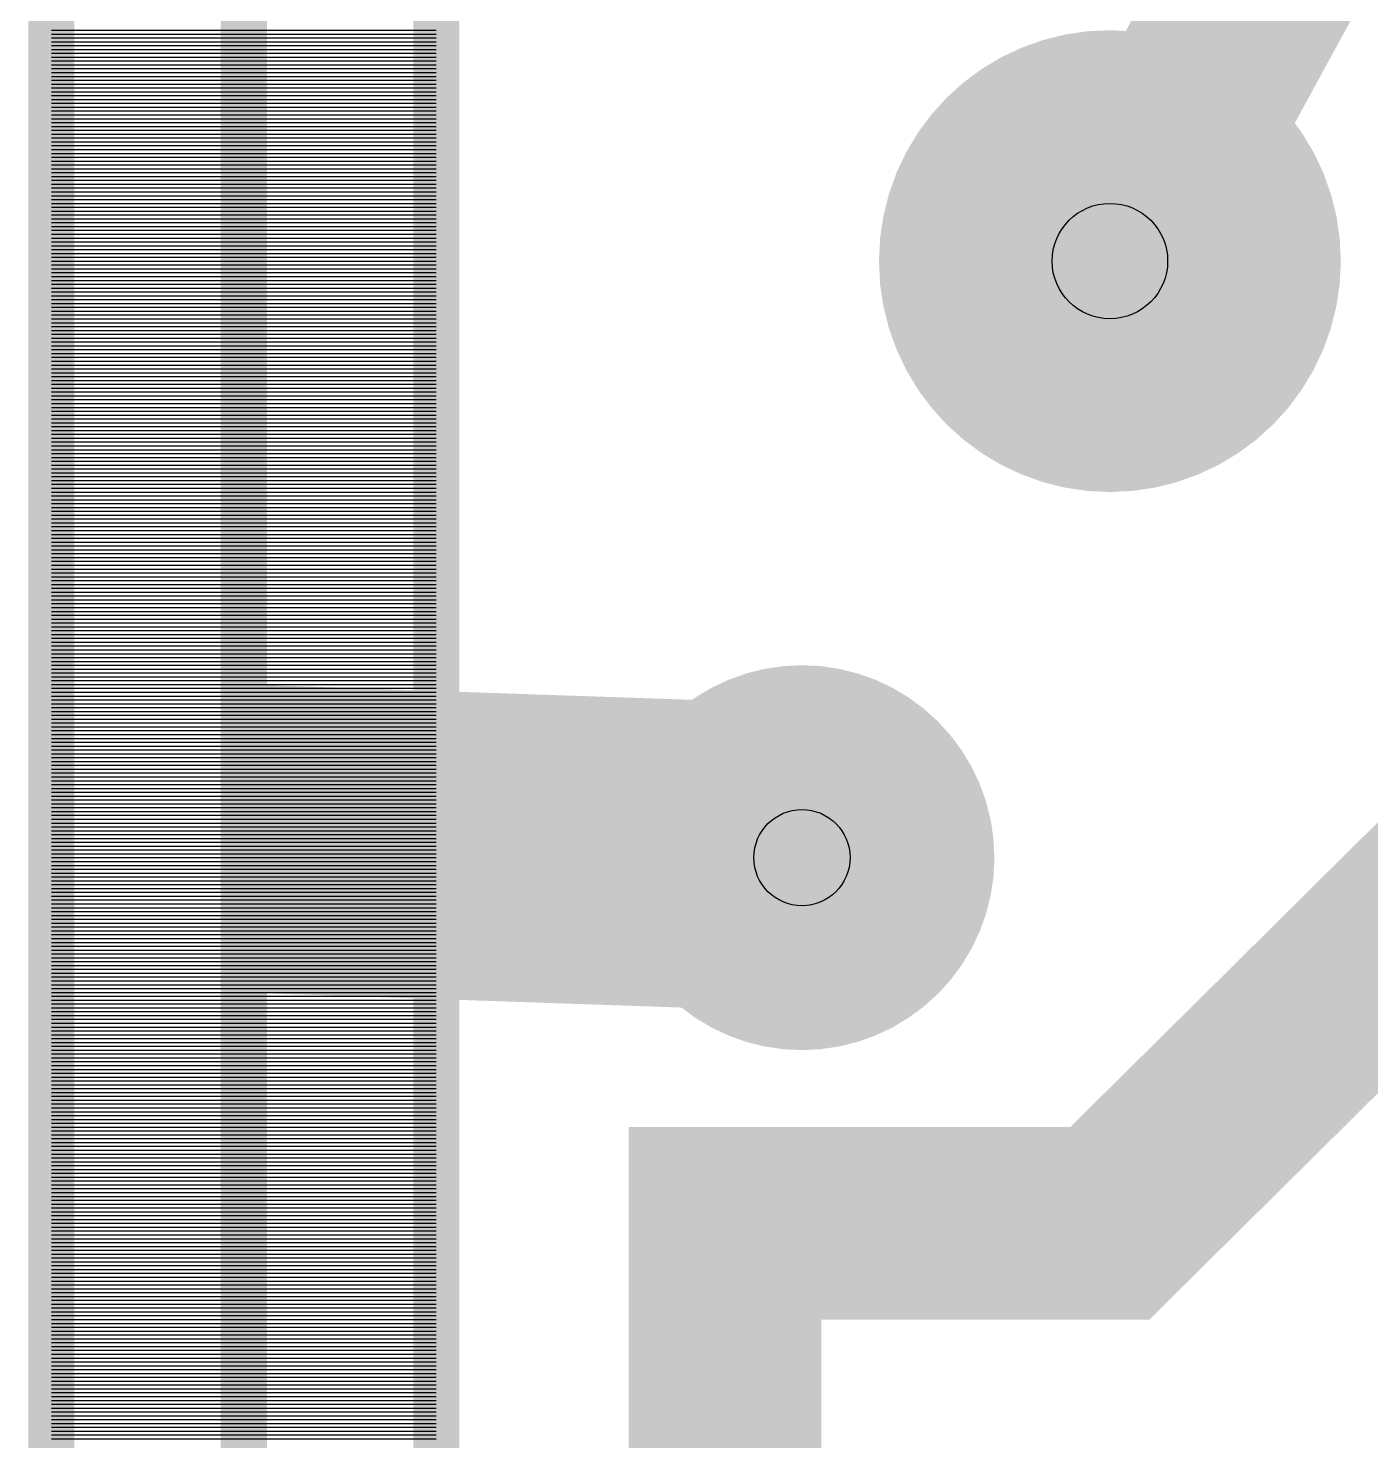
# Model space of a CAD drawing. Extents: x -1.81 to 0.88, y -1.38 to 1.44.
# Drawn here: x -1.806 to -1.4572, y -0.7485 to -0.3815 of the extents above; entities that cross this region are included whole.
import ezdxf

# ---------------------------------------------------------------- set-up
doc = ezdxf.new("R2010")
doc.units = 0
doc.layers.get('0').update_dxf_attribs({"linetype": 'CONTINUOUS'})

# ---------------------------------------------------------------- blocks, each defined once
blk = doc.blocks.new('EPAD')
at = {"const_width": 0.5}
blk.add_lwpolyline([(-0.25, 0, 1), (0.25, 0, 1)], format="xyb", close=True, dxfattribs=at)

msp = doc.modelspace()

# ---------------------------------------------------------------- linework, layer by layer
for points, const_width in [([(-1.8, -1.217), (-1.8, 1.307), (-1.75, 1.307), (-1.75, -1.217), (-1.8, -1.217)], 0.012), ([(-1.75, -1.167), (-1.75, 1.257), (-1.7, 1.257), (-1.7, -1.167), (-1.75, -1.167)], 0.012), ([(-1.375, -0.167), (-1.525, -0.442)], 0.05), ([(-1.362, -0.48), (-1.412, -0.53), (-1.412, -0.58), (-1.525, -0.692), (-1.625, -0.692), (-1.625, -0.917), (-1.625, -0.992), (-1.625, -1.042), (-1.575, -1.092), (-1.325, -1.092), (-1.275, -1.092), (-1.119, -0.936), (-1.119, -0.817)], 0.05), ([(-1.605, -0.597), (-1.75, -0.592)], 0.08)]:
    msp.add_lwpolyline(points, dxfattribs=dict(const_width=const_width))
for points in [[(-1.8, -0.382), (-1.75, -0.382)], [(-1.8, -0.383), (-1.75, -0.383)], [(-1.8, -0.384), (-1.75, -0.384)], [(-1.8, -0.385), (-1.75, -0.385)], [(-1.75, -0.382), (-1.7, -0.382)], [(-1.75, -0.383), (-1.7, -0.383)], [(-1.75, -0.384), (-1.7, -0.384)], [(-1.75, -0.385), (-1.7, -0.385)], [(-1.8, -0.386), (-1.75, -0.386)], [(-1.8, -0.387), (-1.75, -0.387)], [(-1.8, -0.388), (-1.75, -0.388)], [(-1.8, -0.389), (-1.75, -0.389)], [(-1.75, -0.386), (-1.7, -0.386)], [(-1.75, -0.387), (-1.7, -0.387)], [(-1.75, -0.388), (-1.7, -0.388)], [(-1.75, -0.389), (-1.7, -0.389)], [(-1.8, -0.39), (-1.75, -0.39)], [(-1.8, -0.391), (-1.75, -0.391)], [(-1.8, -0.392), (-1.75, -0.392)], [(-1.75, -0.39), (-1.7, -0.39)], [(-1.75, -0.391), (-1.7, -0.391)], [(-1.75, -0.392), (-1.7, -0.392)], [(-1.8, -0.393), (-1.75, -0.393)], [(-1.8, -0.394), (-1.75, -0.394)], [(-1.8, -0.395), (-1.75, -0.395)], [(-1.8, -0.396), (-1.75, -0.396)], [(-1.75, -0.393), (-1.7, -0.393)], [(-1.75, -0.394), (-1.7, -0.394)], [(-1.75, -0.395), (-1.7, -0.395)], [(-1.75, -0.396), (-1.7, -0.396)], [(-1.8, -0.397), (-1.75, -0.397)], [(-1.8, -0.398), (-1.75, -0.398)], [(-1.8, -0.399), (-1.75, -0.399)], [(-1.8, -0.4), (-1.75, -0.4)], [(-1.75, -0.397), (-1.7, -0.397)], [(-1.75, -0.398), (-1.7, -0.398)], [(-1.75, -0.399), (-1.7, -0.399)], [(-1.75, -0.4), (-1.7, -0.4)], [(-1.8, -0.401), (-1.75, -0.401)], [(-1.8, -0.402), (-1.75, -0.402)], [(-1.8, -0.403), (-1.75, -0.403)], [(-1.75, -0.401), (-1.7, -0.401)], [(-1.75, -0.402), (-1.7, -0.402)], [(-1.75, -0.403), (-1.7, -0.403)], [(-1.8, -0.404), (-1.75, -0.404)], [(-1.8, -0.405), (-1.75, -0.405)], [(-1.8, -0.406), (-1.75, -0.406)], [(-1.8, -0.407), (-1.75, -0.407)], [(-1.75, -0.404), (-1.7, -0.404)], [(-1.75, -0.405), (-1.7, -0.405)], [(-1.75, -0.406), (-1.7, -0.406)], [(-1.75, -0.407), (-1.7, -0.407)], [(-1.8, -0.408), (-1.75, -0.408)], [(-1.8, -0.409), (-1.75, -0.409)], [(-1.8, -0.41), (-1.75, -0.41)], [(-1.8, -0.411), (-1.75, -0.411)], [(-1.75, -0.408), (-1.7, -0.408)], [(-1.75, -0.409), (-1.7, -0.409)], [(-1.75, -0.41), (-1.7, -0.41)], [(-1.75, -0.411), (-1.7, -0.411)], [(-1.8, -0.412), (-1.75, -0.412)], [(-1.8, -0.413), (-1.75, -0.413)], [(-1.8, -0.414), (-1.75, -0.414)], [(-1.75, -0.412), (-1.7, -0.412)], [(-1.75, -0.413), (-1.7, -0.413)], [(-1.75, -0.414), (-1.7, -0.414)], [(-1.8, -0.415), (-1.75, -0.415)], [(-1.8, -0.416), (-1.75, -0.416)], [(-1.8, -0.417), (-1.75, -0.417)], [(-1.8, -0.418), (-1.75, -0.418)], [(-1.75, -0.415), (-1.7, -0.415)], [(-1.75, -0.416), (-1.7, -0.416)], [(-1.75, -0.417), (-1.7, -0.417)], [(-1.75, -0.418), (-1.7, -0.418)], [(-1.8, -0.419), (-1.75, -0.419)], [(-1.8, -0.42), (-1.75, -0.42)], [(-1.8, -0.421), (-1.75, -0.421)], [(-1.8, -0.422), (-1.75, -0.422)], [(-1.75, -0.419), (-1.7, -0.419)], [(-1.75, -0.42), (-1.7, -0.42)], [(-1.75, -0.421), (-1.7, -0.421)], [(-1.75, -0.422), (-1.7, -0.422)], [(-1.8, -0.423), (-1.75, -0.423)], [(-1.8, -0.424), (-1.75, -0.424)], [(-1.8, -0.425), (-1.75, -0.425)], [(-1.75, -0.423), (-1.7, -0.423)], [(-1.75, -0.424), (-1.7, -0.424)], [(-1.75, -0.425), (-1.7, -0.425)], [(-1.8, -0.426), (-1.75, -0.426)], [(-1.8, -0.427), (-1.75, -0.427)], [(-1.8, -0.428), (-1.75, -0.428)], [(-1.8, -0.429), (-1.75, -0.429)], [(-1.75, -0.426), (-1.7, -0.426)], [(-1.75, -0.427), (-1.7, -0.427)], [(-1.75, -0.428), (-1.7, -0.428)], [(-1.75, -0.429), (-1.7, -0.429)], [(-1.8, -0.43), (-1.75, -0.43)], [(-1.8, -0.431), (-1.75, -0.431)], [(-1.8, -0.432), (-1.75, -0.432)], [(-1.8, -0.433), (-1.75, -0.433)], [(-1.75, -0.43), (-1.7, -0.43)], [(-1.75, -0.431), (-1.7, -0.431)], [(-1.75, -0.432), (-1.7, -0.432)], [(-1.75, -0.433), (-1.7, -0.433)], [(-1.8, -0.434), (-1.75, -0.434)], [(-1.8, -0.435), (-1.75, -0.435)], [(-1.8, -0.436), (-1.75, -0.436)], [(-1.75, -0.434), (-1.7, -0.434)], [(-1.75, -0.435), (-1.7, -0.435)], [(-1.75, -0.436), (-1.7, -0.436)], [(-1.8, -0.437), (-1.75, -0.437)], [(-1.8, -0.438), (-1.75, -0.438)], [(-1.8, -0.439), (-1.75, -0.439)], [(-1.8, -0.44), (-1.75, -0.44)], [(-1.75, -0.437), (-1.7, -0.437)], [(-1.75, -0.438), (-1.7, -0.438)], [(-1.75, -0.439), (-1.7, -0.439)], [(-1.75, -0.44), (-1.7, -0.44)], [(-1.8, -0.441), (-1.75, -0.441)], [(-1.8, -0.442), (-1.75, -0.442)], [(-1.8, -0.443), (-1.75, -0.443)], [(-1.8, -0.444), (-1.75, -0.444)], [(-1.75, -0.441), (-1.7, -0.441)], [(-1.75, -0.442), (-1.7, -0.442)], [(-1.75, -0.443), (-1.7, -0.443)], [(-1.75, -0.444), (-1.7, -0.444)], [(-1.8, -0.445), (-1.75, -0.445)], [(-1.8, -0.446), (-1.75, -0.446)], [(-1.8, -0.447), (-1.75, -0.447)], [(-1.75, -0.445), (-1.7, -0.445)], [(-1.75, -0.446), (-1.7, -0.446)], [(-1.75, -0.447), (-1.7, -0.447)], [(-1.8, -0.448), (-1.75, -0.448)], [(-1.8, -0.449), (-1.75, -0.449)], [(-1.8, -0.45), (-1.75, -0.45)], [(-1.8, -0.451), (-1.75, -0.451)], [(-1.75, -0.448), (-1.7, -0.448)], [(-1.75, -0.449), (-1.7, -0.449)], [(-1.75, -0.45), (-1.7, -0.45)], [(-1.75, -0.451), (-1.7, -0.451)], [(-1.8, -0.452), (-1.75, -0.452)], [(-1.8, -0.453), (-1.75, -0.453)], [(-1.8, -0.454), (-1.75, -0.454)], [(-1.8, -0.455), (-1.75, -0.455)], [(-1.75, -0.452), (-1.7, -0.452)], [(-1.75, -0.453), (-1.7, -0.453)], [(-1.75, -0.454), (-1.7, -0.454)], [(-1.75, -0.455), (-1.7, -0.455)], [(-1.8, -0.456), (-1.75, -0.456)], [(-1.8, -0.457), (-1.75, -0.457)], [(-1.8, -0.458), (-1.75, -0.458)], [(-1.75, -0.456), (-1.7, -0.456)], [(-1.75, -0.457), (-1.7, -0.457)], [(-1.75, -0.458), (-1.7, -0.458)], [(-1.8, -0.459), (-1.75, -0.459)], [(-1.8, -0.46), (-1.75, -0.46)], [(-1.8, -0.461), (-1.75, -0.461)], [(-1.8, -0.462), (-1.75, -0.462)], [(-1.75, -0.459), (-1.7, -0.459)], [(-1.75, -0.46), (-1.7, -0.46)], [(-1.75, -0.461), (-1.7, -0.461)], [(-1.75, -0.462), (-1.7, -0.462)], [(-1.8, -0.463), (-1.75, -0.463)], [(-1.8, -0.464), (-1.75, -0.464)], [(-1.8, -0.465), (-1.75, -0.465)], [(-1.8, -0.466), (-1.75, -0.466)], [(-1.75, -0.463), (-1.7, -0.463)], [(-1.75, -0.464), (-1.7, -0.464)], [(-1.75, -0.465), (-1.7, -0.465)], [(-1.75, -0.466), (-1.7, -0.466)], [(-1.8, -0.467), (-1.75, -0.467)], [(-1.8, -0.468), (-1.75, -0.468)], [(-1.8, -0.469), (-1.75, -0.469)], [(-1.75, -0.467), (-1.7, -0.467)], [(-1.75, -0.468), (-1.7, -0.468)], [(-1.75, -0.469), (-1.7, -0.469)], [(-1.8, -0.47), (-1.75, -0.47)], [(-1.8, -0.471), (-1.75, -0.471)], [(-1.8, -0.472), (-1.75, -0.472)], [(-1.8, -0.473), (-1.75, -0.473)], [(-1.75, -0.47), (-1.7, -0.47)], [(-1.75, -0.471), (-1.7, -0.471)], [(-1.75, -0.472), (-1.7, -0.472)], [(-1.75, -0.473), (-1.7, -0.473)], [(-1.8, -0.474), (-1.75, -0.474)], [(-1.8, -0.475), (-1.75, -0.475)], [(-1.8, -0.476), (-1.75, -0.476)], [(-1.8, -0.477), (-1.75, -0.477)], [(-1.75, -0.474), (-1.7, -0.474)], [(-1.75, -0.475), (-1.7, -0.475)], [(-1.75, -0.476), (-1.7, -0.476)], [(-1.75, -0.477), (-1.7, -0.477)], [(-1.8, -0.478), (-1.75, -0.478)], [(-1.8, -0.479), (-1.75, -0.479)], [(-1.8, -0.48), (-1.75, -0.48)], [(-1.75, -0.478), (-1.7, -0.478)], [(-1.75, -0.479), (-1.7, -0.479)], [(-1.75, -0.48), (-1.7, -0.48)], [(-1.8, -0.481), (-1.75, -0.481)], [(-1.8, -0.482), (-1.75, -0.482)], [(-1.8, -0.483), (-1.75, -0.483)], [(-1.8, -0.484), (-1.75, -0.484)], [(-1.75, -0.481), (-1.7, -0.481)], [(-1.75, -0.482), (-1.7, -0.482)], [(-1.75, -0.483), (-1.7, -0.483)], [(-1.75, -0.484), (-1.7, -0.484)], [(-1.8, -0.485), (-1.75, -0.485)], [(-1.8, -0.486), (-1.75, -0.486)], [(-1.8, -0.487), (-1.75, -0.487)], [(-1.8, -0.488), (-1.75, -0.488)], [(-1.75, -0.485), (-1.7, -0.485)], [(-1.75, -0.486), (-1.7, -0.486)], [(-1.75, -0.487), (-1.7, -0.487)], [(-1.75, -0.488), (-1.7, -0.488)], [(-1.8, -0.489), (-1.75, -0.489)], [(-1.8, -0.49), (-1.75, -0.49)], [(-1.8, -0.491), (-1.75, -0.491)], [(-1.75, -0.489), (-1.7, -0.489)], [(-1.75, -0.49), (-1.7, -0.49)], [(-1.75, -0.491), (-1.7, -0.491)], [(-1.8, -0.492), (-1.75, -0.492)], [(-1.8, -0.493), (-1.75, -0.493)], [(-1.8, -0.494), (-1.75, -0.494)], [(-1.8, -0.495), (-1.75, -0.495)], [(-1.75, -0.492), (-1.7, -0.492)], [(-1.75, -0.493), (-1.7, -0.493)], [(-1.75, -0.494), (-1.7, -0.494)], [(-1.75, -0.495), (-1.7, -0.495)], [(-1.8, -0.496), (-1.75, -0.496)], [(-1.8, -0.497), (-1.75, -0.497)], [(-1.8, -0.498), (-1.75, -0.498)], [(-1.8, -0.499), (-1.75, -0.499)], [(-1.75, -0.496), (-1.7, -0.496)], [(-1.75, -0.497), (-1.7, -0.497)], [(-1.75, -0.498), (-1.7, -0.498)], [(-1.75, -0.499), (-1.7, -0.499)], [(-1.8, -0.5), (-1.75, -0.5)], [(-1.8, -0.501), (-1.75, -0.501)], [(-1.8, -0.502), (-1.75, -0.502)], [(-1.75, -0.5), (-1.7, -0.5)], [(-1.75, -0.501), (-1.7, -0.501)], [(-1.75, -0.502), (-1.7, -0.502)], [(-1.8, -0.503), (-1.75, -0.503)], [(-1.8, -0.504), (-1.75, -0.504)], [(-1.8, -0.505), (-1.75, -0.505)], [(-1.8, -0.506), (-1.75, -0.506)], [(-1.75, -0.503), (-1.7, -0.503)], [(-1.75, -0.504), (-1.7, -0.504)], [(-1.75, -0.505), (-1.7, -0.505)], [(-1.75, -0.506), (-1.7, -0.506)], [(-1.8, -0.507), (-1.75, -0.507)], [(-1.8, -0.508), (-1.75, -0.508)], [(-1.8, -0.509), (-1.75, -0.509)], [(-1.8, -0.51), (-1.75, -0.51)], [(-1.75, -0.507), (-1.7, -0.507)], [(-1.75, -0.508), (-1.7, -0.508)], [(-1.75, -0.509), (-1.7, -0.509)], [(-1.75, -0.51), (-1.7, -0.51)], [(-1.8, -0.511), (-1.75, -0.511)], [(-1.8, -0.512), (-1.75, -0.512)], [(-1.8, -0.513), (-1.75, -0.513)], [(-1.75, -0.511), (-1.7, -0.511)], [(-1.75, -0.512), (-1.7, -0.512)], [(-1.75, -0.513), (-1.7, -0.513)], [(-1.8, -0.514), (-1.75, -0.514)], [(-1.8, -0.515), (-1.75, -0.515)], [(-1.8, -0.516), (-1.75, -0.516)], [(-1.8, -0.517), (-1.75, -0.517)], [(-1.75, -0.514), (-1.7, -0.514)], [(-1.75, -0.515), (-1.7, -0.515)], [(-1.75, -0.516), (-1.7, -0.516)], [(-1.75, -0.517), (-1.7, -0.517)], [(-1.8, -0.518), (-1.75, -0.518)], [(-1.8, -0.519), (-1.75, -0.519)], [(-1.8, -0.52), (-1.75, -0.52)], [(-1.8, -0.521), (-1.75, -0.521)], [(-1.75, -0.518), (-1.7, -0.518)], [(-1.75, -0.519), (-1.7, -0.519)], [(-1.75, -0.52), (-1.7, -0.52)], [(-1.75, -0.521), (-1.7, -0.521)], [(-1.8, -0.522), (-1.75, -0.522)], [(-1.8, -0.523), (-1.75, -0.523)], [(-1.8, -0.524), (-1.75, -0.524)], [(-1.75, -0.522), (-1.7, -0.522)], [(-1.75, -0.523), (-1.7, -0.523)], [(-1.75, -0.524), (-1.7, -0.524)], [(-1.8, -0.525), (-1.75, -0.525)], [(-1.8, -0.526), (-1.75, -0.526)], [(-1.8, -0.527), (-1.75, -0.527)], [(-1.8, -0.528), (-1.75, -0.528)], [(-1.75, -0.525), (-1.7, -0.525)], [(-1.75, -0.526), (-1.7, -0.526)], [(-1.75, -0.527), (-1.7, -0.527)], [(-1.75, -0.528), (-1.7, -0.528)], [(-1.8, -0.529), (-1.75, -0.529)], [(-1.8, -0.53), (-1.75, -0.53)], [(-1.8, -0.531), (-1.75, -0.531)], [(-1.8, -0.532), (-1.75, -0.532)], [(-1.75, -0.529), (-1.7, -0.529)], [(-1.75, -0.53), (-1.7, -0.53)], [(-1.75, -0.531), (-1.7, -0.531)], [(-1.75, -0.532), (-1.7, -0.532)], [(-1.8, -0.533), (-1.75, -0.533)], [(-1.8, -0.534), (-1.75, -0.534)], [(-1.8, -0.535), (-1.75, -0.535)], [(-1.75, -0.533), (-1.7, -0.533)], [(-1.75, -0.534), (-1.7, -0.534)], [(-1.75, -0.535), (-1.7, -0.535)], [(-1.8, -0.536), (-1.75, -0.536)], [(-1.8, -0.537), (-1.75, -0.537)], [(-1.8, -0.538), (-1.75, -0.538)], [(-1.8, -0.539), (-1.75, -0.539)], [(-1.75, -0.536), (-1.7, -0.536)], [(-1.75, -0.537), (-1.7, -0.537)], [(-1.75, -0.538), (-1.7, -0.538)], [(-1.75, -0.539), (-1.7, -0.539)], [(-1.8, -0.54), (-1.75, -0.54)], [(-1.8, -0.541), (-1.75, -0.541)], [(-1.8, -0.542), (-1.75, -0.542)], [(-1.8, -0.543), (-1.75, -0.543)], [(-1.75, -0.54), (-1.7, -0.54)], [(-1.75, -0.541), (-1.7, -0.541)], [(-1.75, -0.542), (-1.7, -0.542)], [(-1.75, -0.543), (-1.7, -0.543)], [(-1.8, -0.544), (-1.75, -0.544)], [(-1.8, -0.545), (-1.75, -0.545)], [(-1.8, -0.546), (-1.75, -0.546)], [(-1.75, -0.544), (-1.7, -0.544)], [(-1.75, -0.545), (-1.7, -0.545)], [(-1.75, -0.546), (-1.7, -0.546)], [(-1.8, -0.547), (-1.75, -0.547)], [(-1.8, -0.548), (-1.75, -0.548)], [(-1.8, -0.549), (-1.75, -0.549)], [(-1.8, -0.55), (-1.75, -0.55)], [(-1.75, -0.547), (-1.7, -0.547)], [(-1.75, -0.548), (-1.7, -0.548)], [(-1.75, -0.549), (-1.7, -0.549)], [(-1.75, -0.55), (-1.7, -0.55)], [(-1.8, -0.551), (-1.75, -0.551)], [(-1.8, -0.552), (-1.75, -0.552)], [(-1.8, -0.553), (-1.75, -0.553)], [(-1.8, -0.554), (-1.75, -0.554)], [(-1.75, -0.551), (-1.7, -0.551)], [(-1.75, -0.552), (-1.7, -0.552)], [(-1.75, -0.553), (-1.7, -0.553)], [(-1.75, -0.554), (-1.7, -0.554)], [(-1.8, -0.555), (-1.75, -0.555)], [(-1.8, -0.556), (-1.75, -0.556)], [(-1.8, -0.557), (-1.75, -0.557)], [(-1.75, -0.555), (-1.7, -0.555)], [(-1.75, -0.556), (-1.7, -0.556)], [(-1.75, -0.557), (-1.7, -0.557)], [(-1.8, -0.558), (-1.75, -0.558)], [(-1.8, -0.559), (-1.75, -0.559)], [(-1.8, -0.56), (-1.75, -0.56)], [(-1.8, -0.561), (-1.75, -0.561)], [(-1.75, -0.558), (-1.7, -0.558)], [(-1.75, -0.559), (-1.7, -0.559)], [(-1.75, -0.56), (-1.7, -0.56)], [(-1.75, -0.561), (-1.7, -0.561)], [(-1.8, -0.562), (-1.75, -0.562)], [(-1.8, -0.563), (-1.75, -0.563)], [(-1.8, -0.564), (-1.75, -0.564)], [(-1.8, -0.565), (-1.75, -0.565)], [(-1.75, -0.562), (-1.7, -0.562)], [(-1.75, -0.563), (-1.7, -0.563)], [(-1.75, -0.564), (-1.7, -0.564)], [(-1.75, -0.565), (-1.7, -0.565)], [(-1.8, -0.566), (-1.75, -0.566)], [(-1.8, -0.567), (-1.75, -0.567)], [(-1.8, -0.568), (-1.75, -0.568)], [(-1.75, -0.566), (-1.7, -0.566)], [(-1.75, -0.567), (-1.7, -0.567)], [(-1.75, -0.568), (-1.7, -0.568)], [(-1.8, -0.569), (-1.75, -0.569)], [(-1.8, -0.57), (-1.75, -0.57)], [(-1.8, -0.571), (-1.75, -0.571)], [(-1.8, -0.572), (-1.75, -0.572)], [(-1.75, -0.569), (-1.7, -0.569)], [(-1.75, -0.57), (-1.7, -0.57)], [(-1.75, -0.571), (-1.7, -0.571)], [(-1.75, -0.572), (-1.7, -0.572)], [(-1.8, -0.573), (-1.75, -0.573)], [(-1.8, -0.574), (-1.75, -0.574)], [(-1.8, -0.575), (-1.75, -0.575)], [(-1.8, -0.576), (-1.75, -0.576)], [(-1.75, -0.573), (-1.7, -0.573)], [(-1.75, -0.574), (-1.7, -0.574)], [(-1.75, -0.575), (-1.7, -0.575)], [(-1.75, -0.576), (-1.7, -0.576)], [(-1.8, -0.577), (-1.75, -0.577)], [(-1.8, -0.578), (-1.75, -0.578)], [(-1.8, -0.579), (-1.75, -0.579)], [(-1.75, -0.577), (-1.7, -0.577)], [(-1.75, -0.578), (-1.7, -0.578)], [(-1.75, -0.579), (-1.7, -0.579)], [(-1.8, -0.58), (-1.75, -0.58)], [(-1.8, -0.581), (-1.75, -0.581)], [(-1.8, -0.582), (-1.75, -0.582)], [(-1.8, -0.583), (-1.75, -0.583)], [(-1.75, -0.58), (-1.7, -0.58)], [(-1.75, -0.581), (-1.7, -0.581)], [(-1.75, -0.582), (-1.7, -0.582)], [(-1.75, -0.583), (-1.7, -0.583)], [(-1.8, -0.584), (-1.75, -0.584)], [(-1.8, -0.585), (-1.75, -0.585)], [(-1.8, -0.586), (-1.75, -0.586)], [(-1.8, -0.587), (-1.75, -0.587)], [(-1.75, -0.584), (-1.7, -0.584)], [(-1.75, -0.585), (-1.7, -0.585)], [(-1.75, -0.586), (-1.7, -0.586)], [(-1.75, -0.587), (-1.7, -0.587)], [(-1.8, -0.588), (-1.75, -0.588)], [(-1.8, -0.589), (-1.75, -0.589)], [(-1.8, -0.59), (-1.75, -0.59)], [(-1.75, -0.588), (-1.7, -0.588)], [(-1.75, -0.589), (-1.7, -0.589)], [(-1.75, -0.59), (-1.7, -0.59)], [(-1.8, -0.591), (-1.75, -0.591)], [(-1.8, -0.592), (-1.75, -0.592)], [(-1.8, -0.593), (-1.75, -0.593)], [(-1.8, -0.594), (-1.75, -0.594)], [(-1.75, -0.591), (-1.7, -0.591)], [(-1.75, -0.592), (-1.7, -0.592)], [(-1.75, -0.593), (-1.7, -0.593)], [(-1.75, -0.594), (-1.7, -0.594)], [(-1.8, -0.595), (-1.75, -0.595)], [(-1.8, -0.596), (-1.75, -0.596)], [(-1.8, -0.597), (-1.75, -0.597)], [(-1.8, -0.598), (-1.75, -0.598)], [(-1.75, -0.595), (-1.7, -0.595)], [(-1.75, -0.596), (-1.7, -0.596)], [(-1.75, -0.597), (-1.7, -0.597)], [(-1.75, -0.598), (-1.7, -0.598)], [(-1.8, -0.599), (-1.75, -0.599)], [(-1.8, -0.6), (-1.75, -0.6)], [(-1.8, -0.601), (-1.75, -0.601)], [(-1.75, -0.599), (-1.7, -0.599)], [(-1.75, -0.6), (-1.7, -0.6)], [(-1.75, -0.601), (-1.7, -0.601)], [(-1.8, -0.602), (-1.75, -0.602)], [(-1.8, -0.603), (-1.75, -0.603)], [(-1.8, -0.604), (-1.75, -0.604)], [(-1.8, -0.605), (-1.75, -0.605)], [(-1.75, -0.602), (-1.7, -0.602)], [(-1.75, -0.603), (-1.7, -0.603)], [(-1.75, -0.604), (-1.7, -0.604)], [(-1.75, -0.605), (-1.7, -0.605)], [(-1.8, -0.606), (-1.75, -0.606)], [(-1.8, -0.607), (-1.75, -0.607)], [(-1.8, -0.608), (-1.75, -0.608)], [(-1.8, -0.609), (-1.75, -0.609)], [(-1.75, -0.606), (-1.7, -0.606)], [(-1.75, -0.607), (-1.7, -0.607)], [(-1.75, -0.608), (-1.7, -0.608)], [(-1.75, -0.609), (-1.7, -0.609)], [(-1.8, -0.61), (-1.75, -0.61)], [(-1.8, -0.611), (-1.75, -0.611)], [(-1.8, -0.612), (-1.75, -0.612)], [(-1.75, -0.61), (-1.7, -0.61)], [(-1.75, -0.611), (-1.7, -0.611)], [(-1.75, -0.612), (-1.7, -0.612)], [(-1.8, -0.613), (-1.75, -0.613)], [(-1.8, -0.614), (-1.75, -0.614)], [(-1.8, -0.615), (-1.75, -0.615)], [(-1.8, -0.616), (-1.75, -0.616)], [(-1.75, -0.613), (-1.7, -0.613)], [(-1.75, -0.614), (-1.7, -0.614)], [(-1.75, -0.615), (-1.7, -0.615)], [(-1.75, -0.616), (-1.7, -0.616)], [(-1.8, -0.617), (-1.75, -0.617)], [(-1.8, -0.618), (-1.75, -0.618)], [(-1.8, -0.619), (-1.75, -0.619)], [(-1.8, -0.62), (-1.75, -0.62)], [(-1.75, -0.617), (-1.7, -0.617)], [(-1.75, -0.618), (-1.7, -0.618)], [(-1.75, -0.619), (-1.7, -0.619)], [(-1.75, -0.62), (-1.7, -0.62)], [(-1.8, -0.621), (-1.75, -0.621)], [(-1.8, -0.622), (-1.75, -0.622)], [(-1.8, -0.623), (-1.75, -0.623)], [(-1.75, -0.621), (-1.7, -0.621)], [(-1.75, -0.622), (-1.7, -0.622)], [(-1.75, -0.623), (-1.7, -0.623)], [(-1.8, -0.624), (-1.75, -0.624)], [(-1.8, -0.625), (-1.75, -0.625)], [(-1.8, -0.626), (-1.75, -0.626)], [(-1.8, -0.627), (-1.75, -0.627)], [(-1.75, -0.624), (-1.7, -0.624)], [(-1.75, -0.625), (-1.7, -0.625)], [(-1.75, -0.626), (-1.7, -0.626)], [(-1.75, -0.627), (-1.7, -0.627)], [(-1.8, -0.628), (-1.75, -0.628)], [(-1.8, -0.629), (-1.75, -0.629)], [(-1.8, -0.63), (-1.75, -0.63)], [(-1.8, -0.631), (-1.75, -0.631)], [(-1.75, -0.628), (-1.7, -0.628)], [(-1.75, -0.629), (-1.7, -0.629)], [(-1.75, -0.63), (-1.7, -0.63)], [(-1.75, -0.631), (-1.7, -0.631)], [(-1.8, -0.632), (-1.75, -0.632)], [(-1.8, -0.633), (-1.75, -0.633)], [(-1.8, -0.634), (-1.75, -0.634)], [(-1.75, -0.632), (-1.7, -0.632)], [(-1.75, -0.633), (-1.7, -0.633)], [(-1.75, -0.634), (-1.7, -0.634)], [(-1.8, -0.635), (-1.75, -0.635)], [(-1.8, -0.636), (-1.75, -0.636)], [(-1.8, -0.637), (-1.75, -0.637)], [(-1.8, -0.638), (-1.75, -0.638)], [(-1.75, -0.635), (-1.7, -0.635)], [(-1.75, -0.636), (-1.7, -0.636)], [(-1.75, -0.637), (-1.7, -0.637)], [(-1.75, -0.638), (-1.7, -0.638)], [(-1.8, -0.639), (-1.75, -0.639)], [(-1.8, -0.64), (-1.75, -0.64)], [(-1.8, -0.641), (-1.75, -0.641)], [(-1.8, -0.642), (-1.75, -0.642)], [(-1.75, -0.639), (-1.7, -0.639)], [(-1.75, -0.64), (-1.7, -0.64)], [(-1.75, -0.641), (-1.7, -0.641)], [(-1.75, -0.642), (-1.7, -0.642)], [(-1.8, -0.643), (-1.75, -0.643)], [(-1.8, -0.644), (-1.75, -0.644)], [(-1.8, -0.645), (-1.75, -0.645)], [(-1.75, -0.643), (-1.7, -0.643)], [(-1.75, -0.644), (-1.7, -0.644)], [(-1.75, -0.645), (-1.7, -0.645)], [(-1.8, -0.646), (-1.75, -0.646)], [(-1.8, -0.647), (-1.75, -0.647)], [(-1.8, -0.648), (-1.75, -0.648)], [(-1.8, -0.649), (-1.75, -0.649)], [(-1.75, -0.646), (-1.7, -0.646)], [(-1.75, -0.647), (-1.7, -0.647)], [(-1.75, -0.648), (-1.7, -0.648)], [(-1.75, -0.649), (-1.7, -0.649)], [(-1.8, -0.65), (-1.75, -0.65)], [(-1.8, -0.651), (-1.75, -0.651)], [(-1.8, -0.652), (-1.75, -0.652)], [(-1.8, -0.653), (-1.75, -0.653)], [(-1.75, -0.65), (-1.7, -0.65)], [(-1.75, -0.651), (-1.7, -0.651)], [(-1.75, -0.652), (-1.7, -0.652)], [(-1.75, -0.653), (-1.7, -0.653)], [(-1.8, -0.654), (-1.75, -0.654)], [(-1.8, -0.655), (-1.75, -0.655)], [(-1.8, -0.656), (-1.75, -0.656)], [(-1.75, -0.654), (-1.7, -0.654)], [(-1.75, -0.655), (-1.7, -0.655)], [(-1.75, -0.656), (-1.7, -0.656)], [(-1.8, -0.657), (-1.75, -0.657)], [(-1.8, -0.658), (-1.75, -0.658)], [(-1.8, -0.659), (-1.75, -0.659)], [(-1.8, -0.66), (-1.75, -0.66)], [(-1.75, -0.657), (-1.7, -0.657)], [(-1.75, -0.658), (-1.7, -0.658)], [(-1.75, -0.659), (-1.7, -0.659)], [(-1.75, -0.66), (-1.7, -0.66)], [(-1.8, -0.661), (-1.75, -0.661)], [(-1.8, -0.662), (-1.75, -0.662)], [(-1.8, -0.663), (-1.75, -0.663)], [(-1.8, -0.664), (-1.75, -0.664)], [(-1.75, -0.661), (-1.7, -0.661)], [(-1.75, -0.662), (-1.7, -0.662)], [(-1.75, -0.663), (-1.7, -0.663)], [(-1.75, -0.664), (-1.7, -0.664)], [(-1.8, -0.665), (-1.75, -0.665)], [(-1.8, -0.666), (-1.75, -0.666)], [(-1.8, -0.667), (-1.75, -0.667)], [(-1.75, -0.665), (-1.7, -0.665)], [(-1.75, -0.666), (-1.7, -0.666)], [(-1.75, -0.667), (-1.7, -0.667)], [(-1.8, -0.668), (-1.75, -0.668)], [(-1.8, -0.669), (-1.75, -0.669)], [(-1.8, -0.67), (-1.75, -0.67)], [(-1.8, -0.671), (-1.75, -0.671)], [(-1.75, -0.668), (-1.7, -0.668)], [(-1.75, -0.669), (-1.7, -0.669)], [(-1.75, -0.67), (-1.7, -0.67)], [(-1.75, -0.671), (-1.7, -0.671)], [(-1.8, -0.672), (-1.75, -0.672)], [(-1.8, -0.673), (-1.75, -0.673)], [(-1.8, -0.674), (-1.75, -0.674)], [(-1.8, -0.675), (-1.75, -0.675)], [(-1.75, -0.672), (-1.7, -0.672)], [(-1.75, -0.673), (-1.7, -0.673)], [(-1.75, -0.674), (-1.7, -0.674)], [(-1.75, -0.675), (-1.7, -0.675)], [(-1.8, -0.676), (-1.75, -0.676)], [(-1.8, -0.677), (-1.75, -0.677)], [(-1.8, -0.678), (-1.75, -0.678)], [(-1.75, -0.676), (-1.7, -0.676)], [(-1.75, -0.677), (-1.7, -0.677)], [(-1.75, -0.678), (-1.7, -0.678)], [(-1.8, -0.679), (-1.75, -0.679)], [(-1.8, -0.68), (-1.75, -0.68)], [(-1.8, -0.681), (-1.75, -0.681)], [(-1.8, -0.682), (-1.75, -0.682)], [(-1.75, -0.679), (-1.7, -0.679)], [(-1.75, -0.68), (-1.7, -0.68)], [(-1.75, -0.681), (-1.7, -0.681)], [(-1.75, -0.682), (-1.7, -0.682)], [(-1.8, -0.683), (-1.75, -0.683)], [(-1.8, -0.684), (-1.75, -0.684)], [(-1.8, -0.685), (-1.75, -0.685)], [(-1.8, -0.686), (-1.75, -0.686)], [(-1.75, -0.683), (-1.7, -0.683)], [(-1.75, -0.684), (-1.7, -0.684)], [(-1.75, -0.685), (-1.7, -0.685)], [(-1.75, -0.686), (-1.7, -0.686)], [(-1.8, -0.687), (-1.75, -0.687)], [(-1.8, -0.688), (-1.75, -0.688)], [(-1.8, -0.689), (-1.75, -0.689)], [(-1.75, -0.687), (-1.7, -0.687)], [(-1.75, -0.688), (-1.7, -0.688)], [(-1.75, -0.689), (-1.7, -0.689)], [(-1.8, -0.69), (-1.75, -0.69)], [(-1.8, -0.691), (-1.75, -0.691)], [(-1.8, -0.692), (-1.75, -0.692)], [(-1.8, -0.693), (-1.75, -0.693)], [(-1.75, -0.69), (-1.7, -0.69)], [(-1.75, -0.691), (-1.7, -0.691)], [(-1.75, -0.692), (-1.7, -0.692)], [(-1.75, -0.693), (-1.7, -0.693)], [(-1.8, -0.694), (-1.75, -0.694)], [(-1.8, -0.695), (-1.75, -0.695)], [(-1.8, -0.696), (-1.75, -0.696)], [(-1.8, -0.697), (-1.75, -0.697)], [(-1.75, -0.694), (-1.7, -0.694)], [(-1.75, -0.695), (-1.7, -0.695)], [(-1.75, -0.696), (-1.7, -0.696)], [(-1.75, -0.697), (-1.7, -0.697)], [(-1.8, -0.698), (-1.75, -0.698)], [(-1.8, -0.699), (-1.75, -0.699)], [(-1.8, -0.7), (-1.75, -0.7)], [(-1.75, -0.698), (-1.7, -0.698)], [(-1.75, -0.699), (-1.7, -0.699)], [(-1.75, -0.7), (-1.7, -0.7)], [(-1.8, -0.701), (-1.75, -0.701)], [(-1.8, -0.702), (-1.75, -0.702)], [(-1.8, -0.703), (-1.75, -0.703)], [(-1.8, -0.704), (-1.75, -0.704)], [(-1.75, -0.701), (-1.7, -0.701)], [(-1.75, -0.702), (-1.7, -0.702)], [(-1.75, -0.703), (-1.7, -0.703)], [(-1.75, -0.704), (-1.7, -0.704)], [(-1.8, -0.705), (-1.75, -0.705)], [(-1.8, -0.706), (-1.75, -0.706)], [(-1.8, -0.707), (-1.75, -0.707)], [(-1.8, -0.708), (-1.75, -0.708)], [(-1.75, -0.705), (-1.7, -0.705)], [(-1.75, -0.706), (-1.7, -0.706)], [(-1.75, -0.707), (-1.7, -0.707)], [(-1.75, -0.708), (-1.7, -0.708)], [(-1.8, -0.709), (-1.75, -0.709)], [(-1.8, -0.71), (-1.75, -0.71)], [(-1.8, -0.711), (-1.75, -0.711)], [(-1.75, -0.709), (-1.7, -0.709)], [(-1.75, -0.71), (-1.7, -0.71)], [(-1.75, -0.711), (-1.7, -0.711)], [(-1.8, -0.712), (-1.75, -0.712)], [(-1.8, -0.713), (-1.75, -0.713)], [(-1.8, -0.714), (-1.75, -0.714)], [(-1.8, -0.715), (-1.75, -0.715)], [(-1.75, -0.712), (-1.7, -0.712)], [(-1.75, -0.713), (-1.7, -0.713)], [(-1.75, -0.714), (-1.7, -0.714)], [(-1.75, -0.715), (-1.7, -0.715)], [(-1.8, -0.716), (-1.75, -0.716)], [(-1.8, -0.717), (-1.75, -0.717)], [(-1.8, -0.718), (-1.75, -0.718)], [(-1.8, -0.719), (-1.75, -0.719)], [(-1.75, -0.716), (-1.7, -0.716)], [(-1.75, -0.717), (-1.7, -0.717)], [(-1.75, -0.718), (-1.7, -0.718)], [(-1.75, -0.719), (-1.7, -0.719)], [(-1.8, -0.72), (-1.75, -0.72)], [(-1.8, -0.721), (-1.75, -0.721)], [(-1.8, -0.722), (-1.75, -0.722)], [(-1.75, -0.72), (-1.7, -0.72)], [(-1.75, -0.721), (-1.7, -0.721)], [(-1.75, -0.722), (-1.7, -0.722)], [(-1.8, -0.723), (-1.75, -0.723)], [(-1.8, -0.724), (-1.75, -0.724)], [(-1.8, -0.725), (-1.75, -0.725)], [(-1.8, -0.726), (-1.75, -0.726)], [(-1.75, -0.723), (-1.7, -0.723)], [(-1.75, -0.724), (-1.7, -0.724)], [(-1.75, -0.725), (-1.7, -0.725)], [(-1.75, -0.726), (-1.7, -0.726)], [(-1.8, -0.727), (-1.75, -0.727)], [(-1.8, -0.728), (-1.75, -0.728)], [(-1.8, -0.729), (-1.75, -0.729)], [(-1.8, -0.73), (-1.75, -0.73)], [(-1.75, -0.727), (-1.7, -0.727)], [(-1.75, -0.728), (-1.7, -0.728)], [(-1.75, -0.729), (-1.7, -0.729)], [(-1.75, -0.73), (-1.7, -0.73)], [(-1.8, -0.731), (-1.75, -0.731)], [(-1.8, -0.732), (-1.75, -0.732)], [(-1.8, -0.733), (-1.75, -0.733)], [(-1.75, -0.731), (-1.7, -0.731)], [(-1.75, -0.732), (-1.7, -0.732)], [(-1.75, -0.733), (-1.7, -0.733)], [(-1.8, -0.734), (-1.75, -0.734)], [(-1.8, -0.735), (-1.75, -0.735)], [(-1.8, -0.736), (-1.75, -0.736)], [(-1.8, -0.737), (-1.75, -0.737)], [(-1.75, -0.734), (-1.7, -0.734)], [(-1.75, -0.735), (-1.7, -0.735)], [(-1.75, -0.736), (-1.7, -0.736)], [(-1.75, -0.737), (-1.7, -0.737)], [(-1.8, -0.738), (-1.75, -0.738)], [(-1.8, -0.739), (-1.75, -0.739)], [(-1.8, -0.74), (-1.75, -0.74)], [(-1.8, -0.741), (-1.75, -0.741)], [(-1.75, -0.738), (-1.7, -0.738)], [(-1.75, -0.739), (-1.7, -0.739)], [(-1.75, -0.74), (-1.7, -0.74)], [(-1.75, -0.741), (-1.7, -0.741)], [(-1.8, -0.742), (-1.75, -0.742)], [(-1.8, -0.743), (-1.75, -0.743)], [(-1.8, -0.744), (-1.75, -0.744)], [(-1.8, -0.745), (-1.75, -0.745)], [(-1.75, -0.742), (-1.7, -0.742)], [(-1.75, -0.743), (-1.7, -0.743)], [(-1.75, -0.744), (-1.7, -0.744)], [(-1.75, -0.745), (-1.7, -0.745)], [(-1.8, -0.746), (-1.75, -0.746)], [(-1.8, -0.747), (-1.75, -0.747)], [(-1.8, -0.748), (-1.75, -0.748)], [(-1.75, -0.746), (-1.7, -0.746)], [(-1.75, -0.747), (-1.7, -0.747)], [(-1.75, -0.748), (-1.7, -0.748)]]:
    msp.add_lwpolyline(points)
for centre, radius in [((-1.525, -0.442), 0.015), ((-1.605, -0.597), 0.0125)]:
    msp.add_circle(centre, radius)

# ---------------------------------------------------------------- block references
for p, xscale, yscale in [((-1.525, -0.442), 0.12, 0.12), ((-1.605, -0.597), 0.1, 0.1)]:
    msp.add_blockref('EPAD', p, dxfattribs=dict(xscale=xscale, yscale=yscale))

doc.saveas('drawing.dxf')
